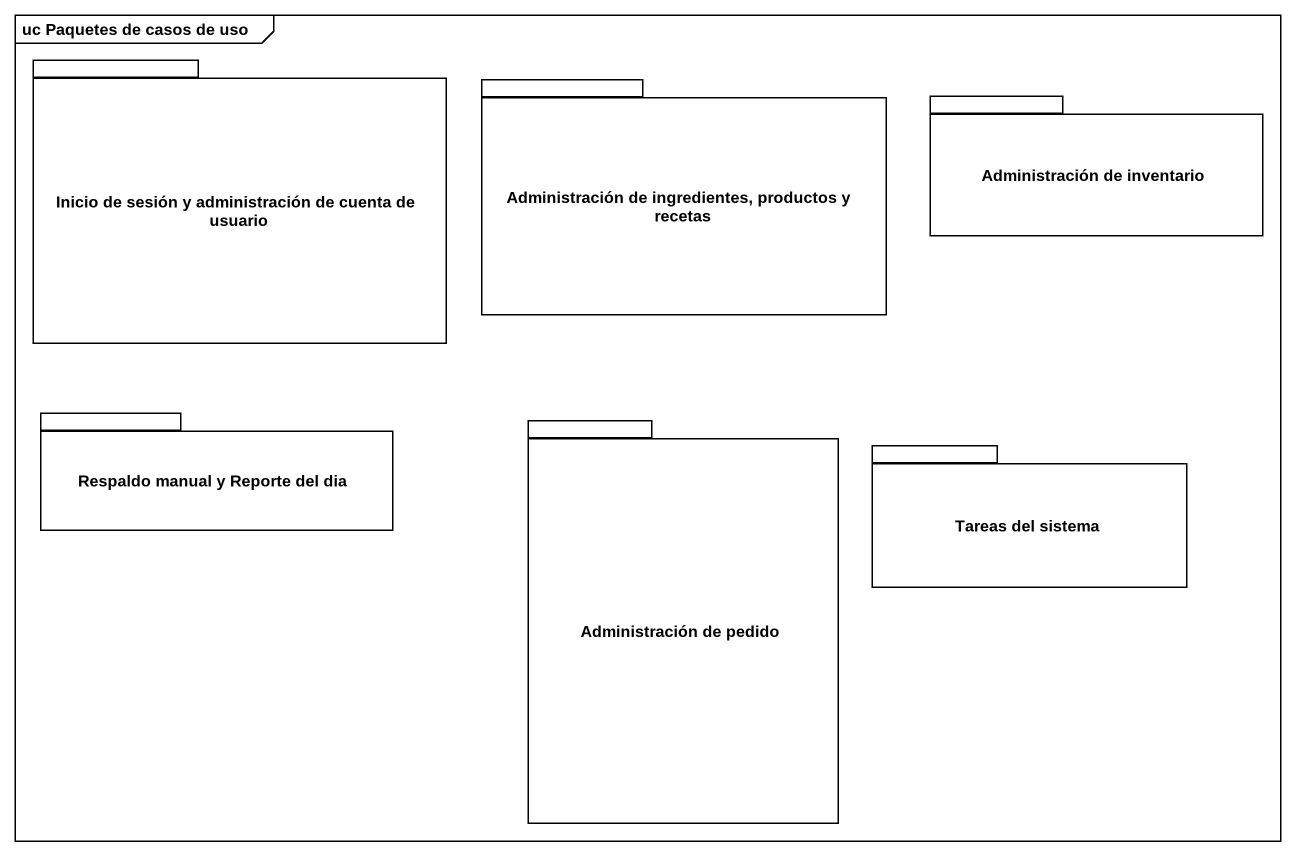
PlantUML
@startuml
mainframe uc Paquetes de casos de uso
package "Inicio de sesión y administración de cuenta de usuario" as Inicio_de_sesión_y #FFFFFF {
}
package "Administración de ingredientes, productos y recetas" as Administración_de #FFFFFF {
}
package "Administración de inventario" as Administración_de_inventario #FFFFFF {
}
package "Respaldo manual y Reporte del dia" as Respaldo_manual_y_Reporte #FFFFFF {
}
package "Administración de pedido" as Administración_de_pedido #FFFFFF {
}
package "Tareas del sistema" as Tareas_del_sistema #FFFFFF {
}
@enduml
